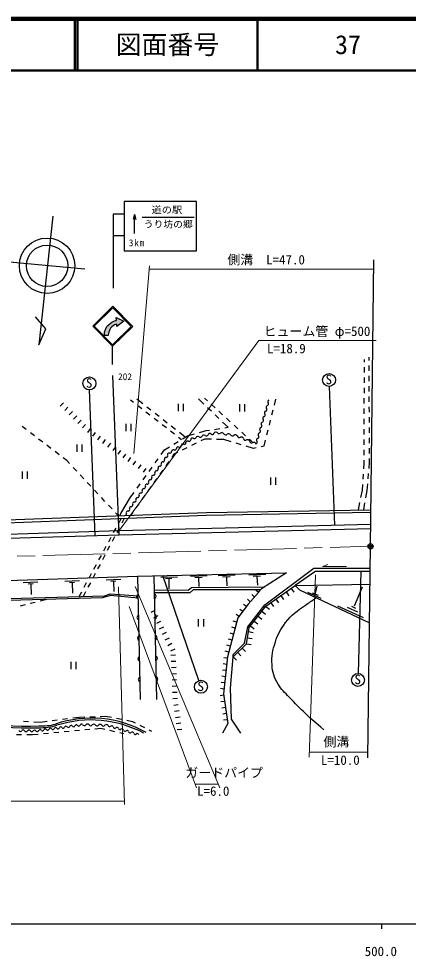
# Model space of a CAD drawing. Units: millimetres at full size, sheet at 1:1000; details may follow other scales. Extents: x 40000 to 680000, y 20000 to 380000.
# Drawn here: x 497894 to 573138, y 198715 to 380000 of the extents above; entities that cross this region are included whole.
import ezdxf
from ezdxf.enums import TextEntityAlignment as Align

# ---------------------------------------------------------------- set-up
doc = ezdxf.new("R2010")
doc.units = ezdxf.units.MM
doc.header["$LTSCALE"] = 1000
doc.header["$PDMODE"] = 32
doc.header["$PDSIZE"] = 500
doc.linetypes.add('CHAIN', pattern=[18.5, 12, -1.5, 3.5, -1.5])
for name, color, linetype, lineweight in [('M-BGD', 7, 'Continuous', 25), ('M-BMK', 2, 'CHAIN', 13), ('M-BMK-SRVR', 3, 'Continuous', 25), ('M-STR-HTXT', 7, 'Continuous', 13), ('M-STR-STRC', 7, 'Continuous', 25), ('M-TTL', 2, 'Continuous', 140), ('M-TTL-BAND', 7, 'Continuous', 25), ('M-TTL-LINE', 7, 'Continuous', 50)]:
    doc.layers.add(name, color=color, linetype=linetype, lineweight=lineweight)
doc.layers.add('M-OTRS', color=6, linetype='Continuous')
doc.layers.add('M-TTL-TXT', color=7, linetype='Continuous')
doc.styles.add('ＭＳ ゴシック', font='')
doc.styles.get('ＭＳ ゴシック').set_extended_font_data('MS Gothic')

msp = doc.modelspace()

# ---------------------------------------------------------------- hatches: boundary and pattern name
at = {"layer": 'M-STR-STRC'}
msp.add_hatch(color=256, dxfattribs=at).paths.add_polyline_path([(514470, 318726), (514465, 319384), (514648, 319938), (514926, 320505), (515101, 320694), (515521, 321062), (515848, 321299), (516281, 321526), (516632, 321670), (516750, 321671), (516722, 322200), (518185, 321553), (516865, 320497), (516826, 320955), (516393, 320798), (516135, 320644), (515890, 320418), (515646, 320158), (515495, 319910), (515414, 319733), (515275, 319414), (515219, 319132), (515163, 318732)])

# ---------------------------------------------------------------- linework, layer by layer
at = {"layer": 'M-BGD'}
for p, q in [((504491, 341838), (501742, 316920)), ((510649, 331560), (496102, 332911)), ((503150, 320064), (501133, 322352)), ((501742, 316920), (503150, 320064)), ((564678, 313618), (564680, 314141)), ((565565, 313947), (565561, 314563)), ((564671, 311618), (564675, 312618)), ((565577, 311947), (565571, 312947)), ((564664, 309618), (564668, 310618)), ((565588, 309947), (565582, 310947)), ((511488, 308230), (512609, 280001)), ((557879, 308900), (558869, 282076)), ((564657, 307618), (564661, 308618)), ((565600, 307947), (565594, 308947)), ((521855, 305533), (520736, 306413)), ((533663, 305477), (532597, 306498)), ((533782, 306630), (534337, 306122)), ((547526, 306446), (547233, 305295)), ((564650, 305618), (564654, 306618)), ((565612, 305947), (565606, 306947)), ((506547, 305755), (505914, 305115)), ((507400, 304911), (506768, 304271)), ((519498, 306281), (520077, 305834)), ((520869, 305223), (521660, 304612)), ((523427, 304297), (522641, 304915)), ((528700, 305525), (528700, 304125)), ((529750, 304125), (529750, 305525)), ((535106, 304093), (534385, 304785)), ((535074, 305446), (535811, 304770)), ((540548, 305466), (540548, 304066)), ((541598, 304066), (541598, 305466)), ((564643, 303618), (564647, 304618)), ((565623, 303947), (565617, 304947)), ((508254, 304068), (507621, 303427)), ((509107, 303224), (508475, 302584)), ((522452, 304001), (523243, 303390)), ((524035, 302778), (524826, 302167)), ((525000, 303060), (524214, 303678)), ((536550, 302709), (535828, 303401)), ((536548, 304094), (537285, 303418)), ((546986, 304326), (546739, 303357)), ((565635, 301947), (565629, 302947)), ((499349, 300557), (498555, 301166)), ((509961, 302380), (509328, 301740)), ((510814, 301537), (510182, 300897)), ((518569, 301674), (518569, 300274)), ((519619, 300274), (519619, 301674)), ((525618, 301556), (526409, 300945)), ((526572, 301824), (525786, 302442)), ((528144, 300588), (527358, 301206)), ((538337, 300995), (537272, 302017)), ((537714, 300902), (538337, 300995)), ((538022, 302742), (538758, 302066)), ((539495, 301390), (540232, 300714)), ((546492, 302388), (546244, 301419)), ((564636, 301618), (564640, 302618)), ((565646, 299947), (565641, 300947)), ((500936, 299340), (500143, 299949)), ((511672, 300698), (511151, 299964)), ((512650, 300003), (512129, 299269)), ((513629, 299309), (513108, 298575)), ((527201, 300334), (527992, 299723)), ((530050, 299090), (528930, 299970)), ((529555, 298783), (530491, 299363)), ((530491, 299363), (531826, 299731)), ((532790, 299996), (534125, 300364)), ((534125, 300364), (534748, 300457)), ((535736, 300605), (536725, 300754)), ((540969, 300038), (541706, 299363)), ((545997, 300450), (545750, 299481)), ((564629, 299618), (564633, 300618)), ((502523, 298123), (501730, 298732)), ((504110, 296906), (503317, 297515)), ((509091, 297646), (509091, 296246)), ((510141, 296246), (510141, 297646)), ((514607, 298614), (514086, 297880)), ((515586, 297919), (515065, 297185)), ((527854, 297731), (528704, 298257)), ((528784, 299112), (529363, 298665)), ((532163, 297912), (531268, 297466)), ((533756, 298705), (533058, 298357)), ((535125, 298676), (533756, 298705)), ((537495, 298626), (536125, 298655)), ((538927, 298199), (537495, 298626)), ((540844, 297627), (539886, 297913)), ((543235, 296914), (541802, 297341)), ((542443, 298687), (542998, 298178)), ((545209, 297362), (544710, 297249)), ((545503, 298512), (545209, 297362)), ((564622, 297618), (564626, 298618)), ((565658, 297947), (565652, 298947)), ((505697, 295689), (504904, 296298)), ((516564, 297225), (516043, 296491)), ((517543, 296530), (517022, 295796)), ((518521, 295835), (518000, 295101)), ((525418, 295722), (526068, 296625)), ((526068, 296625), (527004, 297204)), ((527884, 295782), (527462, 295186)), ((528582, 296129), (527884, 295782)), ((530373, 297021), (529477, 296575)), ((543734, 297028), (543235, 296914)), ((564615, 295618), (564619, 296618)), ((565670, 295947), (565664, 296947)), ((507178, 294553), (506491, 295081)), ((507719, 293975), (507178, 294553)), ((519500, 295141), (518979, 294407)), ((520478, 294446), (519957, 293712)), ((521457, 293751), (520936, 293018)), ((524250, 294099), (524834, 294910)), ((526883, 294371), (526304, 293555)), ((564542, 292960), (564610, 294095)), ((564610, 294095), (564612, 294618)), ((565565, 293035), (565679, 294332)), ((565679, 294332), (565676, 294947)), ((498545, 292432), (498545, 291032)), ((499595, 291032), (499595, 292432)), ((509084, 292514), (508402, 293245)), ((522435, 293057), (521914, 292323)), ((523082, 292475), (523666, 293287)), ((525725, 292740), (525147, 291924)), ((564422, 290963), (564482, 291962)), ((565390, 291043), (565477, 292039)), ((510450, 291053), (509767, 291784)), ((511816, 289592), (511133, 290323)), ((521913, 290852), (522497, 291664)), ((524568, 291109), (523989, 290293)), ((546517, 291292), (546517, 289892)), ((547567, 289892), (547567, 291292)), ((513182, 288131), (512499, 288861)), ((519511, 287515), (520161, 288417)), ((520745, 289229), (521329, 290040)), ((523410, 289478), (522832, 288662)), ((564000, 287408), (564294, 288829)), ((564294, 288829), (564362, 289965)), ((564951, 287379), (565188, 288750)), ((565188, 288750), (565302, 290046)), ((514547, 286670), (513865, 287400)), ((517642, 284329), (519511, 287515)), ((522253, 287847), (521674, 287031)), ((515913, 285209), (515230, 285939)), ((521096, 286216), (520517, 285400)), ((534157, 284535), (565925, 285046)), ((563505, 285007), (563798, 286428)), ((564544, 285024), (564781, 286394)), ((534087, 283956), (465126, 281255)), ((465284, 281966), (534157, 284535)), ((517137, 283900), (516596, 284478)), ((517175, 282395), (517671, 283313)), ((517408, 283910), (517642, 284329)), ((518248, 283335), (517784, 282454)), ((519938, 284585), (519515, 283989)), ((565919, 284554), (534087, 283956)), ((439126, 278514), (517274, 281058)), ((516225, 280635), (516700, 281515)), ((517318, 281569), (516852, 280685)), ((517274, 281058), (565892, 282248)), ((565882, 281370), (517280, 280146)), ((517280, 280146), (439106, 277724)), ((515275, 278875), (515750, 279755)), ((516387, 279800), (515921, 278915)), ((514325, 277116), (514800, 277996)), ((515455, 278030), (514989, 277145)), ((513375, 275356), (513850, 276236)), ((514523, 276261), (514057, 275376)), ((512425, 273596), (512900, 274476)), ((513591, 274491), (513125, 273606)), ((554897, 273734), (565792, 273777)), ((432016, 269152), (520852, 272233)), ((511475, 271836), (511950, 272716)), ((512659, 272721), (512193, 271837)), ((520852, 272233), (549604, 272865)), ((520852, 272233), (521370, 248359)), ((524547, 248359), (524065, 272303)), ((525351, 272010), (528550, 272103)), ((532698, 252010), (525753, 272341)), ((531048, 272226), (534317, 272328)), ((531891, 271984), (533326, 272031)), ((536436, 272345), (539705, 272446)), ((537279, 272103), (538714, 272150)), ((538004, 271978), (538090, 270355)), ((542334, 272474), (545603, 272576)), ((543177, 272232), (544612, 272279)), ((543902, 272108), (543988, 270485)), ((549604, 272865), (544785, 269745)), ((545418, 266660), (554897, 273734)), ((555301, 273173), (551316, 270417)), ((555301, 273173), (565785, 273173)), ((564012, 273173), (563457, 253400)), ((498775, 270969), (501607, 271086)), ((499703, 270719), (500679, 270781)), ((500203, 270625), (500274, 268663)), ((506784, 271246), (509616, 271363)), ((507713, 270997), (508688, 271059)), ((508212, 270903), (508283, 268941)), ((510525, 270076), (511000, 270956)), ((511727, 270952), (511261, 270067)), ((514761, 271523), (517593, 271640)), ((515689, 271273), (516664, 271336)), ((516188, 271180), (516260, 269217)), ((526256, 271791), (527473, 271822)), ((526865, 271635), (526896, 269747)), ((531242, 270039), (545434, 270165)), ((532616, 271859), (532702, 270237)), ((551316, 270417), (565755, 270645)), ((551316, 270417), (552123, 269552)), ((555214, 268926), (555518, 270284)), ((562740, 266480), (564293, 270178)), ((488755, 267677), (514449, 268420)), ((509554, 268278), (510050, 269196)), ((510795, 269182), (510331, 268301)), ((515626, 268471), (514070, 268014)), ((514449, 268420), (515541, 268771)), ((515541, 268771), (520935, 268401)), ((520944, 267979), (515626, 268471)), ((524120, 269564), (530645, 269530)), ((530931, 268975), (524131, 269020)), ((530645, 269530), (531242, 270039)), ((531579, 269552), (530931, 268975)), ((544626, 269563), (531579, 269552)), ((543434, 268167), (542914, 268636)), ((544238, 269058), (543719, 269527)), ((544238, 269058), (544626, 269563)), ((544626, 269563), (544785, 269745)), ((548543, 268460), (549061, 267725)), ((549523, 269152), (550042, 268417)), ((550504, 269844), (551023, 269108)), ((552123, 269552), (565667, 263211)), ((553658, 269125), (556255, 267967)), ((554594, 269020), (555717, 268552)), ((514070, 268014), (488808, 267308)), ((499102, 266651), (498133, 266406)), ((501042, 267140), (500072, 266895)), ((503317, 267714), (502011, 267384)), ((541871, 266349), (541307, 266764)), ((542629, 267277), (542110, 267746)), ((542127, 262391), (545418, 266660)), ((546581, 267077), (547100, 266341)), ((547562, 267769), (548081, 267033)), ((524200, 265584), (523399, 265174)), ((540449, 264415), (539885, 264830)), ((541160, 265382), (540596, 265797)), ((544873, 265427), (545581, 264871)), ((545615, 266371), (546322, 265814)), ((559465, 266469), (564418, 264210)), ((561367, 266200), (563333, 265295)), ((562147, 266418), (562920, 266020)), ((524747, 264516), (523945, 264106)), ((525293, 263447), (524492, 263038)), ((532575, 263878), (532575, 262478)), ((533625, 262478), (533625, 263878)), ((540023, 263312), (539347, 263492)), ((543390, 263540), (544098, 262984)), ((544132, 264484), (544839, 263928)), ((525840, 262379), (525038, 261969)), ((526386, 261311), (525585, 260901)), ((539404, 260993), (538728, 261174)), ((539714, 262152), (539037, 262333)), ((541508, 259254), (542127, 262391)), ((542292, 261486), (543181, 261347)), ((542648, 262597), (543356, 262041)), ((526933, 260242), (526131, 259833)), ((539095, 259834), (538418, 260014)), ((539285, 257093), (541508, 259254)), ((542107, 260300), (542996, 260161)), ((527479, 259174), (526678, 258764)), ((528026, 258106), (527225, 257696)), ((538475, 257515), (537799, 257695)), ((538785, 258674), (538109, 258855)), ((540192, 257454), (540813, 256803)), ((541059, 258283), (541681, 257632)), ((541922, 259115), (542811, 258976)), ((507943, 255643), (507943, 254243)), ((508993, 254243), (508993, 255643)), ((528163, 256928), (527264, 256884)), ((528221, 255729), (527323, 255685)), ((538202, 256349), (537507, 256425)), ((538795, 250563), (539324, 256625)), ((539324, 256625), (539285, 257093)), ((539324, 256625), (539946, 255974)), ((528280, 254531), (527381, 254487)), ((537939, 253963), (537243, 254040)), ((538071, 255156), (537375, 255233)), ((528339, 253332), (527440, 253288)), ((528398, 252134), (527499, 252090)), ((537807, 252770), (537111, 252847)), ((528457, 250935), (527558, 250891)), ((537543, 250385), (536848, 250462)), ((537675, 251578), (536979, 251655)), ((538993, 244560), (538795, 250563)), ((528516, 249737), (527617, 249693)), ((528575, 248538), (527676, 248494)), ((537476, 249193), (536783, 249092)), ((528719, 247348), (527828, 247224)), ((537649, 248006), (536956, 247905)), ((537821, 246818), (537129, 246717)), ((508309, 244808), (509634, 244977)), ((509634, 244977), (510649, 245009)), ((511649, 245041), (512648, 245072)), ((513648, 245104), (514663, 245135)), ((514663, 245135), (515796, 244918)), ((528885, 246159), (527993, 246035)), ((529050, 244971), (528159, 244846)), ((537994, 245631), (537302, 245530)), ((498801, 244158), (499800, 244110)), ((500799, 244062), (502024, 244003)), ((502024, 244003), (503349, 244173)), ((504341, 244300), (505333, 244427)), ((506325, 244554), (507317, 244681)), ((516778, 244729), (517760, 244541)), ((518743, 244352), (519876, 244135)), ((519876, 244135), (520385, 243873)), ((521275, 243416), (522164, 242958)), ((529216, 243782), (528324, 243658)), ((538269, 243744), (537255, 241835)), ((538167, 244443), (537474, 244342)), ((540810, 241835), (538993, 244560)), ((498437, 241515), (497437, 241522)), ((500524, 241502), (499437, 241509)), ((501670, 241611), (500524, 241502)), ((503661, 241801), (502666, 241706)), ((505652, 241991), (504657, 241896)), ((507643, 242181), (506648, 242086)), ((509634, 242371), (508639, 242276)), ((511625, 242561), (510630, 242466)), ((513768, 242766), (512621, 242656)), ((514505, 242593), (513768, 242766)), ((516453, 242139), (515479, 242366)), ((518165, 241739), (517427, 241911)), ((523053, 242501), (523562, 242239)), ((529381, 242594), (528490, 242469))]:
    msp.add_line(p, q, dxfattribs=at)
for points in [[(539324, 256625), (541920, 259105), (542420, 262306), (545658, 266425), (551316, 270417)], [(544238, 269058), (542218, 266822), (540244, 264136), (538229, 256593), (537439, 249444), (538269, 243744)]]:
    msp.add_lwpolyline(points, dxfattribs=at)
for centre, radius in [((503371, 332240), 5351), ((503371, 332240), 4000), ((511544, 309479), 1250), ((557838, 310149), 1250), ((533087, 250822), 1250), ((563426, 252151), 1250)]:
    msp.add_circle(centre, radius, dxfattribs=at)
for centre, radius, start, end in [((545494, 304438), 328, 286.54641, 40.7485), ((545992, 304866), 328, 106.54641, 220.7485), ((545805, 305496), 328, 286.54641, 40.7485), ((546302, 305924), 328, 106.54641, 220.7485), ((545371, 302750), 328, 106.54641, 220.7485), ((545184, 303380), 328, 286.54641, 40.7485), ((545681, 303808), 328, 106.54641, 220.7485), ((544750, 300634), 328, 106.54641, 220.7485), ((544563, 301263), 328, 286.54641, 40.7485), ((545060, 301692), 328, 106.54641, 220.7485), ((544873, 302321), 328, 286.54641, 40.7485), ((532497, 298870), 370, 49.70309, 156.72956), ((532976, 299434), 370, 229.70309, 336.72956), ((533656, 299142), 370, 49.70309, 156.72956), ((534135, 299706), 370, 229.70309, 336.72956), ((534814, 299414), 370, 49.70309, 156.72956), ((535293, 299978), 370, 229.70309, 336.72956), ((535973, 299686), 370, 49.70309, 156.72956), ((536584, 300197), 436, 211.54689, 309.52847), ((537139, 299524), 436, 31.54689, 129.52847), ((537883, 299980), 436, 211.54689, 309.52847), ((538438, 299307), 436, 31.54689, 129.52847), ((539182, 299764), 436, 211.54689, 309.52847), ((539737, 299091), 436, 31.54689, 129.52847), ((540522, 299450), 433, 197.67466, 296.0625), ((543942, 299147), 328, 286.54641, 40.7485), ((544440, 299576), 328, 106.54641, 220.7485), ((544253, 300205), 328, 286.54641, 40.7485), ((528951, 297470), 319, 243.47993, 359.46728), ((529589, 297464), 319, 63.47993, 179.46728), ((529874, 298035), 319, 243.47993, 359.46728), ((530512, 298029), 319, 63.47993, 179.46728), ((530797, 298600), 319, 243.47993, 359.46728), ((531436, 298594), 319, 63.47993, 179.46728), ((531818, 299162), 370, 229.70309, 336.72956), ((540902, 298672), 433, 17.67466, 116.0625), ((541727, 298935), 433, 197.67466, 296.0625), ((542107, 298158), 433, 17.67466, 116.0625), ((542932, 298420), 433, 197.67466, 296.0625), ((543313, 297643), 433, 17.67466, 116.0625), ((543632, 298089), 328, 286.54641, 40.7485), ((544129, 298517), 328, 106.54641, 220.7485), ((526373, 295497), 309, 265.65582, 23.72492), ((526938, 295746), 309, 85.65582, 203.72492), ((527104, 296339), 319, 243.47993, 359.46728), ((527743, 296334), 319, 63.47993, 179.46728), ((528028, 296905), 319, 243.47993, 359.46728), ((528666, 296899), 319, 63.47993, 179.46728), ((525148, 293768), 309, 265.65582, 23.72492), ((525713, 294016), 309, 85.65582, 203.72492), ((525760, 294632), 309, 265.65582, 23.72492), ((526326, 294881), 309, 85.65582, 203.72492), ((523922, 292038), 309, 265.65582, 23.72492), ((524488, 292287), 309, 85.65582, 203.72492), ((524535, 292903), 309, 265.65582, 23.72492), ((525101, 293151), 309, 85.65582, 203.72492), ((522697, 290308), 309, 265.65582, 23.72492), ((523263, 290557), 309, 85.65582, 203.72492), ((523310, 291173), 309, 265.65582, 23.72492), ((523876, 291422), 309, 85.65582, 203.72492), ((521426, 287963), 309, 85.65582, 203.72492), ((521472, 288579), 309, 265.65582, 23.72492), ((522038, 288827), 309, 85.65582, 203.72492), ((522085, 289444), 309, 265.65582, 23.72492), ((522651, 289692), 309, 85.65582, 203.72492), ((520200, 286233), 309, 85.65582, 203.72492), ((520247, 286849), 309, 265.65582, 23.72492), ((520813, 287098), 309, 85.65582, 203.72492), ((520860, 287714), 309, 265.65582, 23.72492), ((518975, 284503), 309, 85.65582, 203.72492), ((519022, 285120), 309, 265.65582, 23.72492), ((519588, 285368), 309, 85.65582, 203.72492), ((519635, 285984), 309, 265.65582, 23.72492), ((518410, 284255), 309, 265.65582, 23.72492), ((521055, 268236), 417, 107.50322, 254.98281), ((524028, 268353), 417, 287.41314, 74.89273), ((524108, 264354), 417, 287.41314, 74.89273), ((521142, 264237), 417, 107.50322, 254.98281), ((521229, 260238), 417, 107.50322, 254.98281), ((524189, 260355), 417, 287.41314, 74.89273), ((521315, 256239), 417, 107.50322, 254.98281), ((524269, 256355), 417, 287.41314, 74.89273), ((521402, 252240), 417, 107.50322, 254.98281), ((524350, 252356), 417, 287.41314, 74.89273), ((499516, 296761), 53904, 243.78476, 272.34752), ((499619, 295360), 52146, 242.86534, 272.42006), ((511939, 223412), 21352, 60.3041, 108.97358), ((501956, 254421), 11522, 268.8492, 286.7177), ((502344, 253304), 10056, 267.01887, 285.2976), ((505020, 242642), 286, 36.0486, 159.33159), ((511835, 222641), 21759, 62.02719, 107.56052), ((506017, 242776), 286, 36.0486, 159.33159), ((506479, 243113), 286, 216.0486, 339.33159), ((507013, 242911), 286, 36.0486, 159.33159), ((507475, 243247), 286, 216.0486, 339.33159), ((508010, 243046), 286, 36.0486, 159.33159), ((508472, 243382), 286, 216.0486, 339.33159), ((509006, 243180), 286, 36.0486, 159.33159), ((509468, 243516), 286, 216.0486, 339.33159), ((510003, 243315), 286, 36.0486, 159.33159), ((510548, 243717), 392, 216.69453, 320.45147), ((511153, 243218), 392, 36.69453, 140.45147), ((511781, 243686), 392, 216.69453, 320.45147), ((512386, 243187), 392, 36.69453, 140.45147), ((513015, 243656), 392, 216.69453, 320.45147), ((513619, 243156), 392, 36.69453, 140.45147), ((514248, 243625), 392, 216.69453, 320.45147), ((514852, 243126), 392, 36.69453, 140.45147), ((515457, 243425), 298, 192.67474, 313.1198), ((515865, 242990), 298, 12.67474, 133.1198), ((516446, 243121), 298, 192.67474, 313.1198), ((516853, 242686), 298, 12.67474, 133.1198), ((498179, 242522), 338, 212.64644, 325.05181), ((498733, 242134), 338, 32.64644, 145.05181), ((499302, 242499), 338, 212.64644, 325.05181), ((499856, 242112), 338, 32.64644, 145.05181), ((500426, 242477), 338, 212.64644, 325.05181), ((500980, 242089), 338, 32.64644, 145.05181), ((501495, 242440), 286, 216.0486, 339.33159), ((502030, 242238), 286, 36.0486, 159.33159), ((502492, 242574), 286, 216.0486, 339.33159), ((503027, 242373), 286, 36.0486, 159.33159), ((503489, 242709), 286, 216.0486, 339.33159), ((504023, 242507), 286, 36.0486, 159.33159), ((504485, 242844), 286, 216.0486, 339.33159), ((505482, 242978), 286, 216.0486, 339.33159), ((517435, 242817), 298, 192.67474, 313.1198), ((517842, 242382), 298, 12.67474, 133.1198), ((518424, 242513), 298, 192.67474, 313.1198), ((518831, 242078), 298, 12.67474, 133.1198), ((519413, 242208), 298, 192.67474, 313.1198), ((519820, 241773), 298, 12.67474, 133.1198), ((520401, 241904), 298, 192.67474, 313.1198), ((520809, 241469), 298, 12.67474, 133.1198)]:
    msp.add_arc(centre, radius, start, end, dxfattribs=at)
msp.add_open_spline([(556862, 242496), (555149, 243921), (554666, 244321), (553337, 245577), (552041, 246802), (551346, 247523), (550138, 248835), (549271, 249777), (548640, 250212), (548005, 251323), (547247, 252652), (546932, 253530), (546821, 255056), (546693, 256805), (546960, 257821), (547472, 259499), (547952, 261073), (548457, 261902), (549427, 263231), (550606, 264847), (551657, 265435), (553278, 266608), (554082, 267190), (554373, 267402), (555388, 268024)], degree=3, knots=[0, 0, 0, 0, 1, 1, 1, 2, 2, 2, 3, 3, 3, 4, 4, 4, 5, 5, 5, 6, 6, 6, 7, 7, 7, 8, 8, 8, 8], dxfattribs=at)
at = {"layer": 'M-BMK'}
msp.add_line((465578, 275166), (565842, 277986), dxfattribs=at)
at = {"layer": 'M-BMK-SRVR'}
for p, q in [((565842, 277986), (566496, 333370)), ((565358, 237060), (565842, 277986))]:
    msp.add_line(p, q, dxfattribs=at)
msp.add_circle((565842, 277986), 500, dxfattribs=at)
msp.add_point((565842, 277986), dxfattribs=at)
at = {"layer": 'M-OTRS'}
msp.add_point((565842, 277986), dxfattribs=at)
at = {"layer": 'M-STR-HTXT'}
for p, q in [((523162, 332225), (520105, 295908)), ((523106, 331558), (566475, 331558)), ((544286, 317776), (516980, 280590)), ((544286, 317776), (566956, 317776)), ((556604, 274052), (557587, 274491)), ((561238, 274052), (556604, 274052)), ((554006, 237197), (555205, 272442)), ((518317, 228035), (517135, 270153)), ((536733, 231278), (520406, 270230)), ((519222, 266333), (532222, 231270)), ((565372, 238199), (554040, 238199)), ((531954, 231992), (536434, 231992)), ((437485, 228700), (518298, 228700))]:
    msp.add_line(p, q, dxfattribs=at)
at = {"layer": 'M-STR-STRC'}
for p, q in [((532236, 344680), (518241, 344680)), ((518241, 344680), (518241, 335150)), ((532236, 335150), (532236, 344680)), ((518241, 342243), (516108, 342243)), ((516108, 342243), (516108, 327907)), ((520265, 342167), (519997, 341167)), ((520265, 338481), (520265, 342167)), ((520265, 342167), (520533, 341167)), ((521735, 341610), (531752, 341610)), ((518241, 337993), (516108, 337993)), ((518241, 335150), (532236, 335150)), ((516073, 324392), (512182, 320563)), ((516071, 324095), (512479, 320560)), ((519606, 320503), (516071, 324095)), ((519903, 320501), (516073, 324392)), ((512182, 320563), (516011, 316671)), ((512479, 320560), (516014, 316968)), ((516011, 316671), (519903, 320501)), ((516014, 316968), (519606, 320503)), ((516011, 313115), (516011, 316671)), ((517280, 280146), (516071, 310993))]:
    msp.add_line(p, q, dxfattribs=at)
msp.add_lwpolyline([(514470, 318726), (514465, 319384), (514648, 319938), (514926, 320505), (515101, 320694), (515521, 321062), (515848, 321299), (516281, 321526), (516632, 321670), (516750, 321671), (516722, 322200), (518185, 321553), (516865, 320497), (516826, 320955), (516393, 320798), (516135, 320644), (515890, 320418), (515646, 320158), (515495, 319910), (515414, 319733), (515275, 319414), (515219, 319132), (515163, 318732)], close=True, dxfattribs=at)
at = {"layer": 'M-TTL'}
msp.add_line((680000, 380000), (40000, 380000), dxfattribs=at)
at = {"layer": 'M-TTL-BAND'}
for p, q in [((40000, 205000), (579000, 205000)), ((568000, 205000), (568000, 204000))]:
    msp.add_line(p, q, dxfattribs=at)
at = {"layer": 'M-TTL-LINE'}
for p, q in [((508747, 380000), (508747, 370000)), ((509247, 380000), (509247, 370000)), ((543997, 380000), (543997, 370000)), ((40000, 370000), (680000, 370000))]:
    msp.add_line(p, q, dxfattribs=at)

# ---------------------------------------------------------------- texts
at = {"layer": 'M-BGD', "style": 'ＭＳ ゴシック'}
for p in [(510865, 308105), (557159, 308775), (562748, 250777), (532409, 249449)]:
    msp.add_text('S', height=1833, dxfattribs=at).set_placement(p, align=Align.BOTTOM_LEFT)
at = {"layer": 'M-STR-HTXT', "style": 'ＭＳ ゴシック'}
for s, p in [('側溝\u3000L=47.0', (538196, 331944)), ('ヒューム管 φ=500', (545191, 318101)), ('L=18.9', (545856, 314768)), ('側溝', (556762, 238728)), ('L=10.0', (556281, 235174)), ('ガードパイプ', (530069, 232744)), ('L=6.0', (532350, 229189))]:
    msp.add_text(s, height=1833, dxfattribs=at).set_placement(p, align=Align.BOTTOM_LEFT)
at = {"layer": 'M-STR-STRC', "style": 'ＭＳ ゴシック'}
for s, width, p in [('道の駅', 1.1, (523535, 341981)), ('うり坊の郷', 1.05, (522055, 339205))]:
    msp.add_text(s, height=1320, dxfattribs=dict(at, width=width)).set_placement(p, align=Align.BOTTOM_LEFT)
msp.add_text('202', height=1320, dxfattribs=at).set_placement((517070, 309728), align=Align.BOTTOM_LEFT)
at = {"layer": 'M-STR-STRC', "insert": (519144, 335996), "char_height": 1320, "attachment_point": 7, "style": 'ＭＳ ゴシック'}
msp.add_mtext('\\T1.17;3km', dxfattribs=at)
at = {"layer": 'M-TTL-BAND', "style": 'ＭＳ ゴシック'}
msp.add_text('500.0', height=1833, dxfattribs=at).set_placement((567844, 198195), align=Align.BOTTOM_CENTER)
at = {"layer": 'M-TTL-TXT', "style": 'ＭＳ ゴシック'}
for s, p in [('図面番号', (526622, 375000)), ('37', (561497, 375000))]:
    msp.add_text(s, height=3666, dxfattribs=at).set_placement(p, align=Align.MIDDLE_CENTER)

doc.saveas('drawing.dxf')
